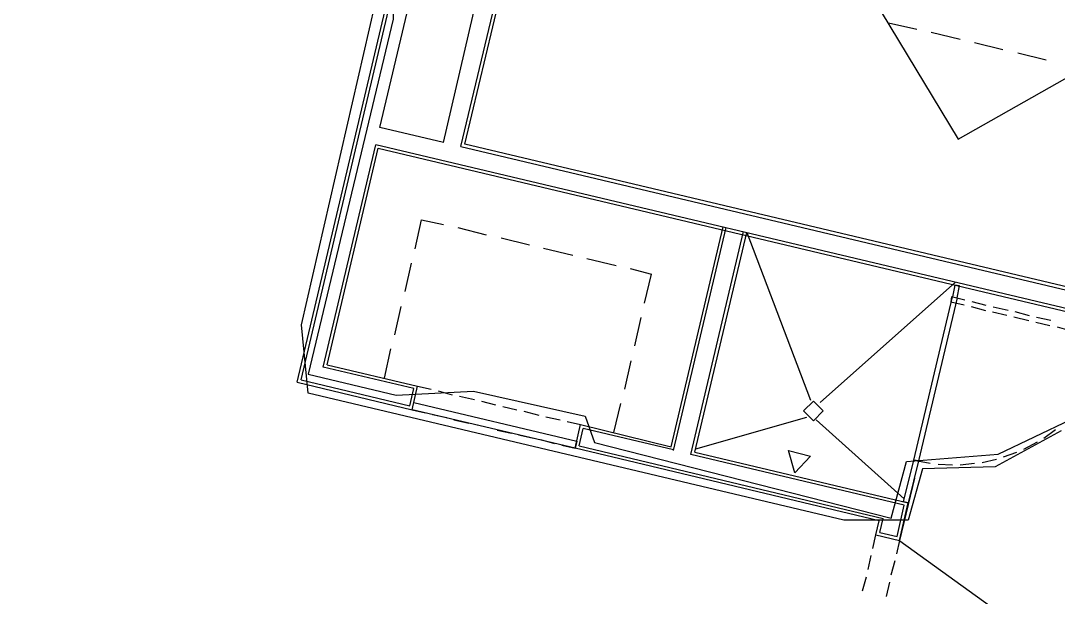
# Model space of a CAD drawing. Header units: feet. Extents: x -84 to 198, y -22 to 181.
# Drawn here: x 21.77 to 39.34, y 48.83 to 58.58 of the extents above; entities that cross this region are included whole.
import ezdxf

# ---------------------------------------------------------------- set-up
doc = ezdxf.new("R2010")
doc.units = ezdxf.units.FT
for name, color, linetype in [('A-AREA-COMUN', 252, 'CONTINUOUS'), ('A-AREA-UNIDAD', 30, 'CONTINUOUS'), ('A-LINEA', 7, 'CONTINUOUS'), ('A-LINEA-FINA', 9, 'CONTINUOUS')]:
    doc.layers.add(name, color=color, linetype=linetype)

msp = doc.modelspace()

# ---------------------------------------------------------------- linework, layer by layer
at = {"layer": 'A-AREA-COMUN'}
msp.add_lwpolyline([(30, 74.1689), (29.568, 73.0133), (29.04, 72.96), (32.512, 72.16), (32.72, 71.84), (32.208, 70.2044), (20.08, 73.0489), (18.16, 64.96), (30.112, 62.1333), (30.368, 61.92), (29.76, 59.3244), (29.568, 59.1644), (28.08, 59.52), (28.08, 58.6133), (26.64, 52.6044), (28.128, 52.2489), (29.44, 52.32), (31.328, 51.8933), (31.488, 51.4489), (36.512, 50.1689), (36.768, 51.1289), (38.32, 51.2533), (39.552, 51.84)], dxfattribs=at)
at = {"layer": 'A-AREA-UNIDAD'}
msp.add_lwpolyline([(39.392, 51.6444), (38.272, 51.04), (37.04, 51.0044), (36.8, 50.1333), (35.712, 50.1333), (26.64, 52.2844), (26.528, 53.44), (27.872, 59.2889), (16.4, 62.0089), (14.24, 61.92), (14.208, 62.2044), (13.792, 62.1689), (14.4, 58.3644), (15.648, 54.7733), (19.072, 48), (20.832, 45.0844), (21.04, 45.0133), (21.04, 44.7289), (25.36, 38.4356), (30.112, 32.64)], dxfattribs=at)
at = {"layer": 'A-LINEA'}
for p, q in [((29.2267, 56.4578), (30.3733, 61.2711)), ((29.2267, 56.4578), (30.3733, 61.2711)), ((29.2933, 56.4978), (30.4133, 61.2044)), ((29.2933, 56.4978), (30.4133, 61.2044)), ((26.52, 52.5111), (28.1467, 59.3911)), ((26.4533, 52.4711), (28.08, 59.3511)), ((28.9333, 56.5244), (29.5467, 59.1644)), ((36.4667, 58.5511), (36.9467, 58.4444)), ((37.1867, 58.3911), (37.68, 58.2711)), ((37.92, 58.2178), (38.4, 58.0978)), ((38.6533, 58.0444), (39.1333, 57.9244)), ((26.8933, 52.7244), (27.7867, 56.4844)), ((26.96, 52.7644), (27.8267, 56.4311)), ((57.1067, 49.5378), (27.7867, 56.4844)), ((27.8267, 56.4311), (57.0933, 49.4844)), ((57.1867, 49.8844), (29.2933, 56.4978)), ((28.4533, 54.7244), (28.56, 55.2178)), ((28.56, 55.2178), (28.9333, 55.1378)), ((29.1733, 55.0844), (29.6533, 54.9644)), ((32.7867, 51.3778), (33.6667, 55.0978)), ((32.8267, 51.3111), (33.72, 55.0844)), ((33.12, 51.2444), (34.0133, 55.0178)), ((33.1867, 51.2844), (34.0667, 55.0044)), ((34.0667, 55.0044), (35.1467, 52.1644)), ((29.9067, 54.9111), (30.3867, 54.7911)), ((30.6267, 54.7378), (31.12, 54.6178)), ((28.28, 54.0044), (28.3867, 54.4844)), ((31.36, 54.5644), (31.8533, 54.4444)), ((32.0933, 54.3911), (32.4533, 54.2978)), ((32.3333, 53.8044), (32.4533, 54.2978)), ((37.6, 54.1644), (35.3067, 52.1244)), ((37.5867, 53.9378), (37.5867, 53.9378)), ((37.5867, 53.9378), (37.5867, 53.9378)), ((37.5733, 53.8578), (37.5733, 53.8578)), ((38.12, 53.7644), (37.88, 53.8311)), ((28.1067, 53.2711), (28.2133, 53.7511)), ((37.8667, 53.7511), (38.1067, 53.6844)), ((38.2267, 53.6578), (38.4667, 53.6044)), ((38.4933, 53.6844), (38.24, 53.7378)), ((38.8533, 53.5911), (38.6133, 53.6578)), ((32.1733, 53.0844), (32.28, 53.5644)), ((38.5867, 53.5778), (38.84, 53.5111)), ((38.96, 53.4844), (39.2, 53.4311)), ((39.2133, 53.5111), (38.9733, 53.5644)), ((39.32, 53.4044), (39.56, 53.3378)), ((27.9333, 52.5378), (28.04, 53.0311)), ((28.4267, 52.3644), (26.8933, 52.7244)), ((26.96, 52.7644), (28.4933, 52.4044)), ((32, 52.3511), (32.1067, 52.8311)), ((26.4533, 52.4711), (28.4, 52.0044)), ((26.52, 52.5111), (28.36, 52.0711)), ((28.36, 52.0711), (28.4267, 52.3644)), ((28.4, 52.0044), (28.4933, 52.4044)), ((28.4933, 52.4044), (28.72, 52.3511)), ((28.84, 52.3244), (29.08, 52.2578)), ((29.2, 52.2311), (29.4533, 52.1778)), ((28.4, 52.0044), (28.6267, 51.9511)), ((29.5733, 52.1511), (29.8133, 52.0844)), ((29.9333, 52.0578), (30.1733, 52.0044)), ((31.8133, 51.6178), (31.9333, 52.1111)), ((28.7467, 51.9244), (28.9867, 51.8711)), ((29.1067, 51.8311), (29.36, 51.7778)), ((30.2933, 51.9778), (30.5467, 51.9111)), ((30.6667, 51.8844), (30.9067, 51.8311)), ((35.08, 51.8711), (33.2, 51.3378)), ((35.24, 51.8311), (36.7333, 50.4978)), ((29.48, 51.7511), (29.72, 51.6978)), ((29.84, 51.6578), (30.08, 51.6044)), ((31.0267, 51.8044), (31.2533, 51.7511)), ((31.16, 51.3511), (31.2533, 51.7511)), ((31.2267, 51.3911), (31.2933, 51.6844)), ((31.2533, 51.7511), (32.7867, 51.3778)), ((32.8267, 51.3244), (31.2933, 51.6844)), ((39.0933, 51.5244), (39.2933, 51.6711)), ((30.2, 51.5778), (30.4533, 51.5244)), ((30.5733, 51.4978), (30.8133, 51.4311)), ((30.9333, 51.4044), (31.16, 51.3511)), ((36.3067, 50.1244), (31.16, 51.3511)), ((31.2267, 51.3911), (36.3733, 50.1644)), ((38.76, 51.3378), (38.9867, 51.4578)), ((36.7333, 50.3911), (33.12, 51.2444)), ((33.1867, 51.2844), (36.8, 50.4311)), ((36.8933, 51.1511), (37.1733, 51.0978)), ((38.0533, 51.1111), (38.2933, 51.1644)), ((38.4133, 51.2044), (38.64, 51.2844)), ((37.3067, 51.0844), (37.5467, 51.0711)), ((37.68, 51.0711), (37.92, 51.0978)), ((36.9067, 50.8444), (36.6533, 49.7911)), ((36.6533, 49.7911), (36.8, 50.4311)), ((36.7733, 50.4844), (36.7733, 50.4844)), ((36.6133, 49.8578), (36.7333, 50.3911)), ((36.2533, 49.8844), (36.3067, 50.1244)), ((36.32, 49.9244), (36.3733, 50.1644)), ((36.32, 49.9244), (36.6133, 49.8578)), ((36.2, 49.6578), (36.2533, 49.8844)), ((36.2533, 49.8844), (36.6533, 49.7911)), ((36.6533, 49.7911), (36.6, 49.5644)), ((38.418, 48.5122), (36.6597, 49.7815)), ((36.12, 49.2978), (36.1733, 49.5378)), ((36.5733, 49.4444), (36.5067, 49.2044)), ((36.0267, 48.9378), (36.0933, 49.1778)), ((36.48, 49.0844), (36.4267, 48.8444))]:
    msp.add_line(p, q, dxfattribs=at)
for points in [[(35.4808, 60.1669), (37.6436, 56.5825), (41.2955, 58.6479)], [(28.9333, 56.5244), (27.8533, 56.7778), (28.48, 59.4178)], [(29.2267, 56.4578), (56.2933, 50.0444), (57.1867, 49.8311)], [(37.5867, 54.1111), (37.5467, 53.9111), (37.6267, 53.8978), (37.6667, 54.0978), (37.5867, 54.1111)], [(37.6267, 53.8978), (36.9733, 51.1378), (36.8933, 51.1511), (37.5467, 53.9111), (37.6267, 53.8978)], [(37.76, 53.8578), (37.5333, 53.9111), (37.52, 53.8311), (37.7467, 53.7778)], [(28.4267, 52.1244), (31.1867, 51.4711), (31.16, 51.3511), (28.4, 52.0044), (28.4267, 52.1244)], [(35.36, 51.9844), (35.1933, 52.1511), (35.0267, 51.9844), (35.1933, 51.8178), (35.36, 51.9844)], [(36.72, 50.4444), (36.8933, 51.1511), (36.9733, 51.1378), (36.8, 50.4311), (36.72, 50.4444)], [(36.9333, 51.1911), (36.9333, 51.1911), (36.9333, 51.1911)], [(36.92, 51.1111), (36.92, 51.1111), (36.92, 51.1111)]]:
    msp.add_lwpolyline(points, dxfattribs=at)
at = {"layer": 'A-LINEA-FINA'}
msp.add_lwpolyline([(34.7733, 51.3111), (35.1467, 51.2178), (34.88, 50.9378), (34.7733, 51.3111), (34.7733, 51.3111)], dxfattribs=at)

doc.saveas('drawing.dxf')
